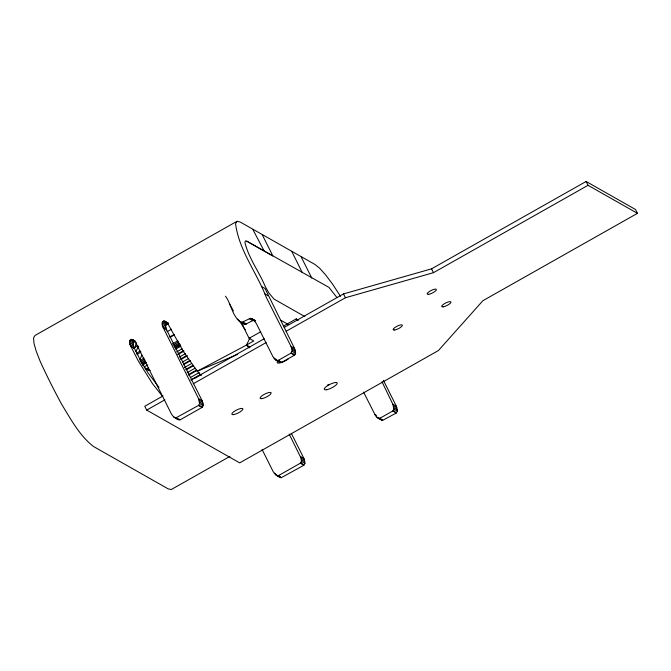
<?xml version="1.0" encoding="UTF-8"?>
<svg xmlns="http://www.w3.org/2000/svg" width="671" height="671" viewBox="0 0 671 671"><rect width="100%" height="100%" fill="white"/><g stroke="black" fill="none" stroke-linecap="round" stroke-linejoin="round"><path stroke-width="1.01" d="M162.265 395.999L152.502 383.678L138.352 361.099L129.83 344.391L129.646 340.977L131.164 339.325L133.663 340.205L135.987 343.208L171.441 414.015L173.504 416.8L175.81 417.932L198.482 405.443L199.581 403.548L198.574 398.675L162.39 325.989L162.206 322.575L163.724 320.914L168.455 323.045M174.686 417.614L178.218 419.627L180.314 419.719L202.021 407.448L203.112 405.552L203.137 404.051L202.114 400.688L166.651 329.88L165.603 326.156L166.316 323.456L167.255 322.927L163.724 320.914M225.473 296.205C231.629 304.156 232.2 317.727 241.778 322.357L250.501 318.297L253.579 319.807L256.33 323.514L272.921 356.653L276.158 360.252L278.255 360.352L290.912 353.198L292.011 351.294L292.028 349.801L291.013 346.429L266.412 297.63C256.901 272.778 239.035 250.551 235.555 223.737L236.98 221.304L240.176 222.009L314.892 264.424L319.631 268.215L325.594 274.842L332.38 283.85L340.516 296.314M276.158 360.252L279.698 362.265L281.786 362.357L294.452 355.202L295.55 353.298L295.567 351.805L294.544 348.434L265.07 288.564L261.531 286.559M262.076 449.453L273.273 471.814L276.511 475.42L278.608 475.513L300.306 463.242L301.405 461.346L301.078 458.167L289.209 434.12M276.511 475.42L281.174 477.735L303.846 465.255L304.936 463.351L303.938 458.486L291.34 433.332M363.565 392.132L375.693 415.995L377.983 418.058L380.08 418.15L392.745 410.996L393.835 409.092L392.837 404.227L381.967 381.724M377.983 418.058L382.646 420.373L396.276 413L397.375 411.097L396.368 406.232L383.418 380.365M158.968 387.352L148.014 372.85L141.464 362.181L133.361 346.404L133.185 342.982L134.703 341.329L131.164 339.325M134.292 348.316L136.557 342.722M139.971 359.656L141.858 354.993M164.923 321.04L167.482 323.103L183.351 351.428L197.266 371.214L246.5 345.045L250.04 337.79M135.802 351.512L138.687 346.244M132.866 342.269L134.46 341.069M133.898 348.316L137.79 345.372M136.716 353.391L140.029 350.883M136.951 354.808L140.935 351.805M139.987 360.931L143.854 358.004M140.6 362.03L144.475 359.102M141.304 363.061L145.179 360.142M142.034 363.934L145.129 361.594M142.713 364.546L145.808 362.206M142.504 365.435L146.37 362.508M236.98 221.304L34.976 335.492L33.55 337.924L33.986 343.326L36.251 351.336L40.201 361.401A135.467 23.519 60.5 0 0 61.732 404.412C70.858 419.283 79.438 435.445 93.361 446.416L168.085 488.832L171.273 489.536L229.817 456.448M165.049 324.345L167.733 322.835M165.536 325.393L168.211 323.875M167.071 331.742L171.566 329.201M169.696 336.968L174.183 334.435M170.317 337.236L173.89 335.215M172.481 343.837L177.84 340.809M173.084 344.953L178.436 341.925M173.739 346.018L179.09 342.99M174.385 346.941L179.736 343.913M174.955 347.62L180.314 344.592M175.408 347.997L179.87 345.473M147.721 364.915L144.131 366.945L145.75 368.748L149.155 370.132L145.75 368.748M175.55 349.188L180.935 346.144M146.798 368.798L148.61 367.767M176.699 351.889L182.143 348.819M178.15 353.743L183.594 350.665M177.698 354.649L184.03 351.067M179.266 357.115L185.515 353.583M180.725 358.96L186.983 355.429M180.876 359.522L187.209 355.949M240.268 321.929L245.309 324.361L252.749 320.595L255.542 320.721L252.011 318.717M182.478 361.979L188.727 358.448M183.946 363.816L189.297 360.788M183.351 364.806L190.53 360.746M184.416 367.557L191.663 363.464M185.867 369.411L193.114 365.309M186.337 369.796L193.567 365.703M187.125 372.707L195.16 368.161M239.622 321.224L243.523 327.18L249.1 338.327L260.7 331.768M188.585 374.544L196.62 370.006M188.61 375.181L196.746 370.585M248.983 347.83L246.5 345.045L253.739 340.96L249.1 338.327M190.338 377.563L199.262 372.514M283.9 325.846L296.23 318.876L298.587 320.218M190.908 379.912L200.73 374.359M163.011 395.949L144.777 406.257L146.697 410.09L239.69 462.881L438.423 350.539L482.877 300.717L637.45 213.344L635.529 209.503L586.127 181.464L431.554 268.836L343.51 293.915L284.252 327.406M191.269 379.971L264.198 338.746M195.404 378.016L197.215 376.993M199.027 375.97L200.83 374.946M146.697 410.09L164.932 399.782M193.189 383.812L266.119 342.587M286.181 331.248L345.431 297.748L433.474 272.678L588.048 185.297L637.45 213.344M237.702 354.414L197.266 371.214L201.241 375.634M262.411 235.076L272.887 256.003L246.727 241.149L245.334 240.973L244.932 242.516C248.698 258.343 259.149 271.721 265.288 286.643L269.046 293.177L274.062 299.107L304.86 316.595M295.165 354.473L290.912 353.198L294.452 355.202M202.726 406.718L198.482 405.443L202.021 407.448M180.314 419.719L175.81 417.932L179.35 419.937M246.727 241.149L328.907 287.356L336.884 297.471M264.634 293.755L268.174 295.768M280.964 320.31L288.245 324.445M253.579 319.807L255.349 320.813M250.501 318.297L254.041 320.302M249.218 318.582L252.749 320.595M291.013 346.429L294.544 348.434M392.837 404.227L396.368 406.232M291.684 348.123L295.223 350.128M393.516 405.921L397.047 407.926M243.07 322.063L246.601 324.068M292.028 349.801L295.567 351.805M393.86 407.599L397.391 409.604M241.778 322.357L245.309 324.361M238.7 320.839L243.808 323.942M292.011 351.294L295.55 353.298M393.835 409.092L397.375 411.097M392.745 410.996L396.276 413L393.449 410.266M374.745 414.452L376.515 415.458M281.786 362.357L278.255 360.352L280.822 362.575M273.86 358.197L276.519 359.698M379.115 418.368L382.646 420.373L380.08 418.15M274.976 359.438L279.698 362.265M376.808 417.236L381.522 420.063M246.5 345.045L250.132 347.108M162.785 321.451L166.316 323.456M162.206 322.575L165.745 324.579M162.072 324.152L165.603 326.156M162.39 325.989L165.922 327.993M163.12 327.867L166.651 329.88M132.363 339.442L135.433 341.204M130.224 339.853L133.755 341.866M129.646 340.977L133.185 342.982M129.511 342.554L133.043 344.558M129.83 344.391L133.361 346.404M130.56 346.278L134.091 348.283M148.425 369.385L150.229 370.409M146.312 368.907L148.668 370.241M198.574 398.675L202.114 400.688M300.407 456.481L303.938 458.486M199.253 400.369L202.793 402.374M301.078 458.167L304.617 460.18M199.597 402.046L203.137 404.051M301.422 459.845L304.961 461.849M199.581 403.548L203.112 405.552M301.405 461.346L304.936 463.351M300.306 463.242L303.846 465.255L301.019 462.512M274.213 473.357L275.982 474.363M277.635 475.731L281.174 477.735L278.608 475.513M173.504 416.8L178.218 419.627M275.328 474.598L280.042 477.425M148.106 370.082L146.957 369.058M237.215 319.186L239.027 320.713M277.752 475.362L278.868 476.603M245.284 329.729L243.523 327.18L242.231 322.852M229.289 303.535L233.391 310.899M252.984 229.725L263.854 250.426M586.127 181.464L588.048 185.297M431.554 268.836L433.474 272.678M343.51 293.915L345.431 297.748M301.304 257.152L311.78 278.079M296.23 318.876L297.102 320.621M291.927 251.768L302.353 272.728M329.176 384.349A7.222 1.979 -26.6 0 1 327.482 385.079M288.513 358.691A7.222 1.979 -26.6 0 1 279.748 362.969A7.222 1.979 -26.6 0 1 278.121 360.797M443.212 306.84A5.15 1.409 -26.6 0 0 450.862 302.52A5.15 1.409 -26.6 0 0 444.856 303.443A5.15 1.409 -26.6 0 0 443.212 306.84M326.391 389.767A7.222 1.979 -26.6 0 0 337.11 383.711A7.222 1.979 -26.6 0 0 328.698 385.003A7.222 1.979 -26.6 0 0 326.391 389.767M261.925 398.616A6.165 1.686 -26.6 0 0 271.076 393.441A6.165 1.686 -26.6 0 0 263.888 394.548A6.165 1.686 -26.6 0 0 261.925 398.616M428.694 294.309A5.15 1.409 -26.6 0 0 436.343 289.981A5.15 1.409 -26.6 0 0 430.337 290.912A5.15 1.409 -26.6 0 0 428.694 294.309M394.64 330.015A5.15 1.409 -26.6 0 0 402.29 325.695A5.15 1.409 -26.6 0 0 396.293 326.618A5.15 1.409 -26.6 0 0 394.64 330.015M233.651 414.603A6.165 1.686 -26.6 0 0 242.801 409.427A6.165 1.686 -26.6 0 0 235.622 410.535A6.165 1.686 -26.6 0 0 233.651 414.603"/></g></svg>
